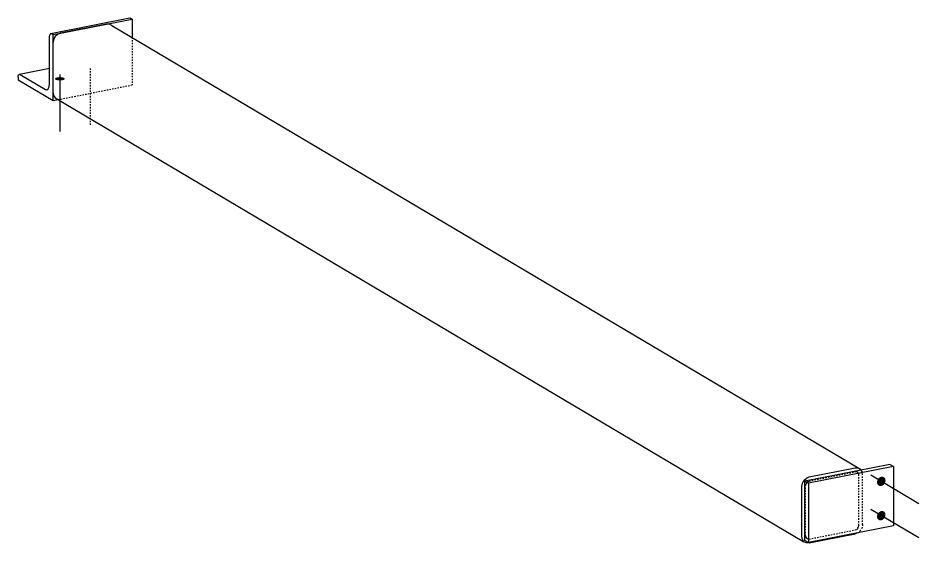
# Model space of a CAD drawing. Header units: millimetres. Extents: x 12 to 22383, y 2 to 763.
# Drawn here: x 12 to 1296, y 15 to 763 of the extents above; entities that cross this region are included whole.
import ezdxf

# ---------------------------------------------------------------- set-up
doc = ezdxf.new("R2010")
doc.units = ezdxf.units.MM
doc.linetypes.add('DXK_LINE_DOT2', pattern=[3.9198, 1.9599, -1.9599])
doc.layers.add('STÅL', color=7, linetype='Continuous')

msp = doc.modelspace()

# ---------------------------------------------------------------- hatches: boundary and pattern name
at = {"layer": 'STÅL', "linetype": 'Continuous'}
for points in [[(71.6, 673.7), (70.2, 673.7), (68.8, 673.9), (67.5, 674.1), (66.4, 674.5), (65.6, 674.9), (65, 675.3), (64.7, 675.8), (64.7, 676.3), (65, 676.8), (65.6, 677.3), (66.4, 677.7), (67.5, 678), (68.8, 678.3), (70.2, 678.4), (71.6, 678.5), (73.1, 678.4), (74.5, 678.3), (75.8, 678), (76.8, 677.7), (77.7, 677.3), (78.3, 676.8), (78.6, 676.3), (78.6, 675.8), (78.3, 675.3), (77.7, 674.9), (76.8, 674.5), (75.8, 674.1), (74.5, 673.9), (73.1, 673.7)], [(1237.8, 105.4), (1238.7, 106.6), (1239.7, 107.6), (1240.9, 108.4), (1242.1, 108.9), (1243.4, 109.1), (1244.6, 109.1), (1245.8, 108.8), (1246.8, 108.2), (1247.7, 107.3), (1248.3, 106.2), (1248.7, 105), (1248.8, 103.7), (1248.7, 102.3), (1248.3, 100.9), (1247.7, 99.6), (1246.8, 98.4), (1245.8, 97.4), (1244.6, 96.6), (1243.4, 96.1), (1242.1, 95.8), (1240.9, 95.8), (1239.7, 96.2), (1238.7, 96.8), (1237.8, 97.6), (1237.2, 98.7), (1236.8, 99.9), (1236.7, 101.3), (1236.8, 102.7), (1237.2, 104.1)], [(1237.8, 56.5), (1238.7, 57.7), (1239.7, 58.7), (1240.9, 59.5), (1242.1, 60), (1243.4, 60.3), (1244.6, 60.2), (1245.8, 59.9), (1246.8, 59.3), (1247.7, 58.4), (1248.3, 57.4), (1248.7, 56.1), (1248.8, 54.8), (1248.7, 53.4), (1248.3, 52), (1247.7, 50.7), (1246.8, 49.5), (1245.8, 48.5), (1244.6, 47.7), (1243.4, 47.2), (1242.1, 46.9), (1240.9, 47), (1239.7, 47.3), (1238.7, 47.9), (1237.8, 48.8), (1237.2, 49.8), (1236.8, 51.1), (1236.7, 52.4), (1236.8, 53.8), (1237.2, 55.2)]]:
    msp.add_hatch(color=96, dxfattribs=at).paths.add_polyline_path(points)

# ---------------------------------------------------------------- linework, layer by layer
at = {"layer": 'STÅL', "color": 2, "linetype": 'Continuous'}
for p, q in [((58.9, 740.4), (171.4, 762.7)), ((138.2, 754), (174.6, 761.2)), ((171.4, 762.7), (172.6, 762.4)), ((172.6, 762.4), (174.6, 761.2)), ((174.6, 761.2), (174.6, 735)), ((72.4, 741), (138.2, 754)), ((138.2, 754), (72.4, 741)), ((142.2, 754), (138.2, 754)), ((145.6, 752.2), (142.2, 754)), ((145.6, 752.2), (1213.1, 119.8)), ((57, 736.3), (57.2, 738.3)), ((57, 668.7), (57, 736.3)), ((57.2, 738.3), (57.9, 739.8)), ((57.9, 739.8), (58.9, 740.4)), ((58.9, 740.4), (60, 740.2)), ((62, 739), (60, 740.2)), ((62, 739), (72.4, 741)), ((62, 727.7), (62, 739)), ((62.8, 732.2), (62, 727.7)), ((65, 736.3), (62.8, 732.2)), ((68.4, 739.4), (65, 736.3)), ((72.4, 741), (68.4, 739.4)), ((62, 656.3), (62, 727.7)), ((62, 656.3), (62, 727.7)), ((12.2, 680.4), (12.9, 681.9)), ((12.9, 681.9), (13.9, 682.5)), ((13.9, 682.5), (57, 691)), ((13.9, 682.5), (15, 682.3)), ((15, 682.3), (51, 660.9)), ((12, 678.4), (12.2, 680.4)), ((12, 678.4), (12, 674.6)), ((12, 674.6), (62, 645)), ((56.5, 664.6), (57, 668.7)), ((51, 660.9), (53.3, 660.4)), ((53.3, 660.4), (55.2, 661.7)), ((55.2, 661.7), (56.5, 664.6)), ((62, 656.3), (62.8, 652.1)), ((62, 645), (62, 656.3)), ((62, 645), (69.2, 646.4)), ((62.8, 652.1), (65, 648.9)), ((65, 648.9), (1132.5, 16.5)), ((1255.1, 126.7), (1133.8, 102.8)), ((1260.1, 123.7), (1138.8, 99.8)), ((1139.9, 108.7), (1205.7, 121.7)), ((1205.7, 121.7), (1209.7, 121.6)), ((1209.7, 121.6), (1213.1, 119.8)), ((1213.9, 118.6), (1213.1, 119.8)), ((1260.1, 123.7), (1255.1, 126.7)), ((1260.1, 123.7), (1260.1, 39.2)), ((1130.3, 99.8), (1132.5, 103.9)), ((1132.5, 103.9), (1135.9, 107)), ((1133.8, 18.2), (1133.8, 102.8)), ((1133.8, 102.8), (1138.8, 99.8)), ((1135.9, 107), (1139.9, 108.7)), ((1129.5, 95.3), (1130.3, 99.8)), ((1129.5, 23.9), (1129.5, 95.3)), ((1138.8, 99.8), (1138.8, 15.2)), ((1260.1, 39.2), (1138.8, 15.2)), ((1139.9, 14.7), (1205.7, 27.7)), ((1209.2, 29.1), (1205.7, 27.7)), ((1130.3, 19.8), (1129.5, 23.9)), ((1132.5, 16.5), (1130.3, 19.8)), ((1135.9, 14.8), (1132.5, 16.5)), ((1138.8, 15.2), (1133.8, 18.2)), ((1139.9, 14.7), (1135.9, 14.8))]:
    msp.add_line(p, q, dxfattribs=at)
at = {"layer": 'STÅL', "color": 7, "linetype": 'DXK_LINE_DOT2'}
for p, q in [((138.2, 754), (138.2, 754)), ((72.4, 741), (72.4, 741)), ((174.6, 735), (174.6, 667.3)), ((62, 727.7), (62, 727.7)), ((62, 656.3), (62, 656.3)), ((69.2, 646.4), (174.6, 667.3)), ((1139.9, 103), (1205.7, 116)), ((1207.7, 116), (1205.7, 116)), ((1209.4, 115.1), (1207.7, 116)), ((1215.3, 116.6), (1213.9, 118.6)), ((1216.1, 112.4), (1215.3, 116.6)), ((1137.9, 102.2), (1139.9, 103)), ((1210.5, 113.5), (1209.4, 115.1)), ((1210.9, 111.4), (1210.5, 113.5)), ((1210.9, 40), (1210.9, 111.4)), ((1216.1, 41), (1216.1, 112.4)), ((1135.1, 98.6), (1134.7, 96.4)), ((1134.7, 24.9), (1134.7, 96.4)), ((1136.2, 100.6), (1135.1, 98.6)), ((1136.2, 100.6), (1136.7, 101.1)), ((1136.7, 101.1), (1137.9, 102.2)), ((1210.5, 37.8), (1210.9, 40)), ((1216.1, 41), (1215.3, 36.5)), ((1139.9, 20.3), (1205.7, 33.3)), ((1205.7, 33.3), (1207.7, 34.1)), ((1207.7, 34.1), (1209.4, 35.7)), ((1209.7, 29.3), (1209.2, 29.1)), ((1209.4, 35.7), (1210.5, 37.8)), ((1213.1, 32.4), (1209.7, 29.3)), ((1215.3, 36.5), (1213.1, 32.4)), ((1134.7, 24.9), (1135.1, 22.9)), ((1135.1, 22.9), (1136.2, 21.3)), ((1136.2, 21.3), (1137.9, 20.4)), ((1137.9, 20.4), (1138.8, 20.3)), ((1138.8, 20.3), (1139.9, 20.3))]:
    msp.add_line(p, q, dxfattribs=at)
at = {"layer": 'STÅL', "color": 96, "linetype": 'Continuous'}
for p, q in [((71.6, 682.3), (71.6, 600.9)), ((1296.5, 70.6), (1227.7, 111.4)), ((1296.5, 21.8), (1227.7, 62.5))]:
    msp.add_line(p, q, dxfattribs=at)
at = {"layer": 'STÅL', "color": 96, "linetype": 'DXK_LINE_DOT2'}
msp.add_line((114.9, 690.8), (114.9, 609.4), dxfattribs=at)

doc.saveas('drawing.dxf')
